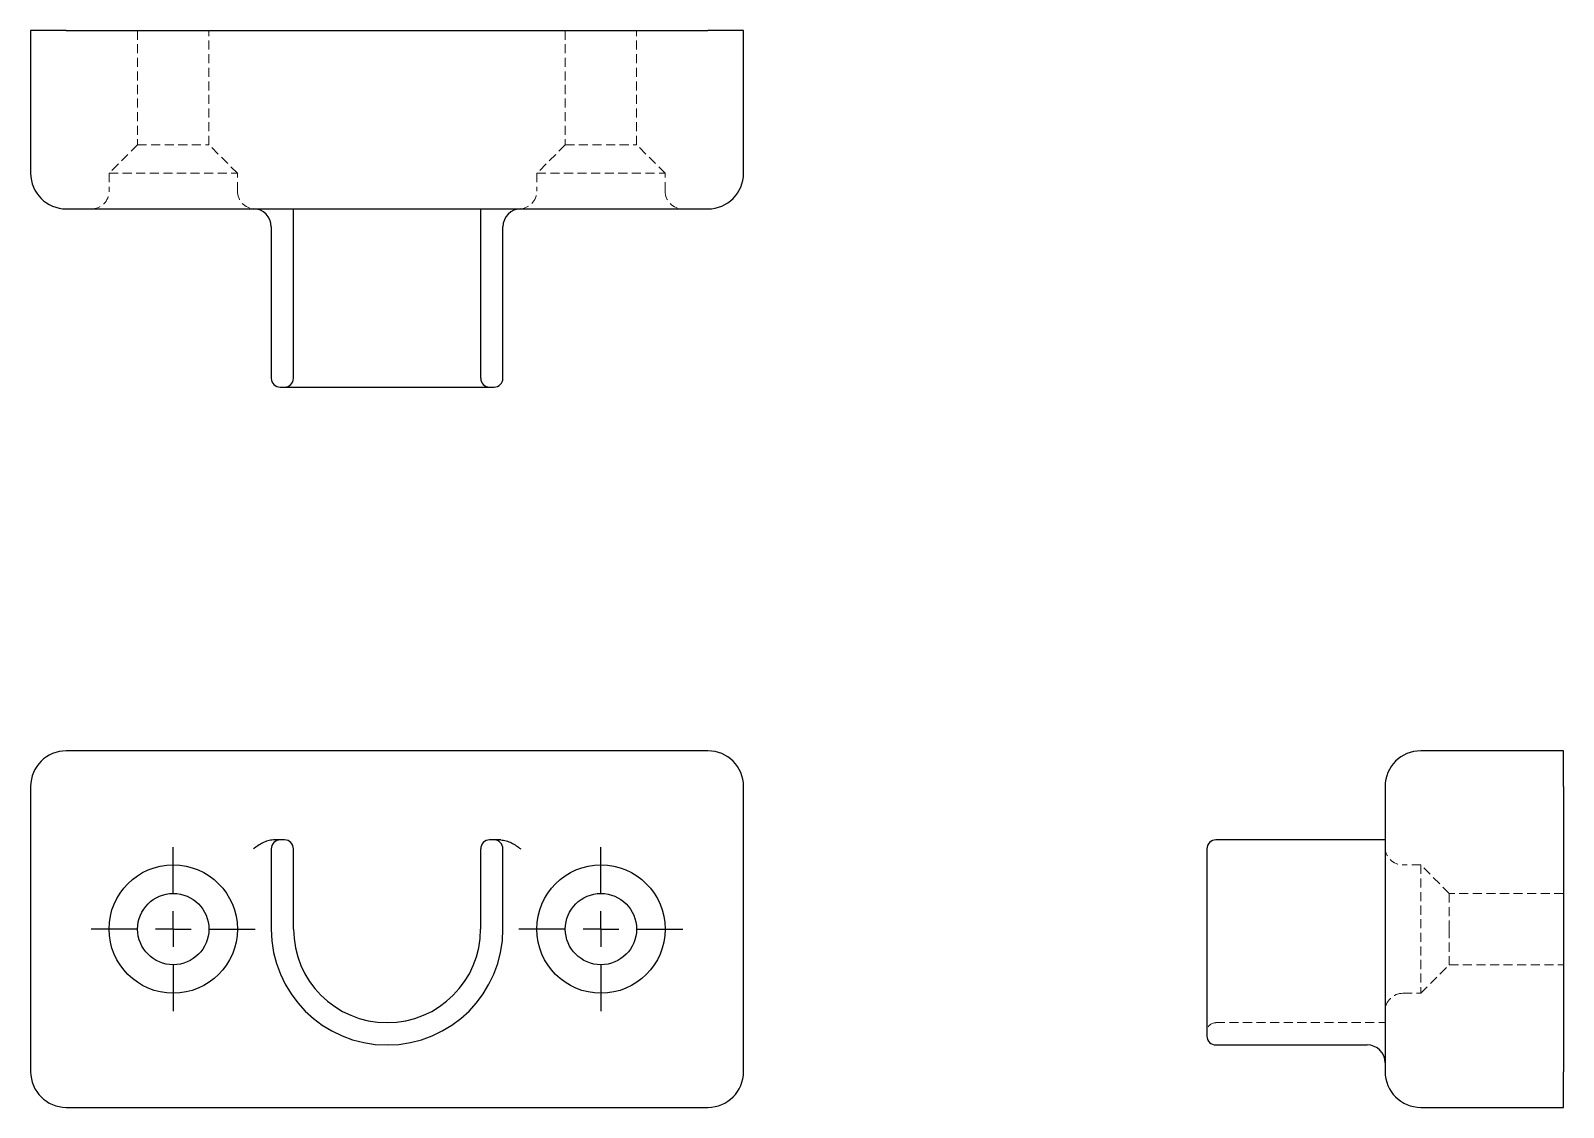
# Model space of a CAD drawing. Header units: millimetres. Extents: x 33 to 248, y 32 to 183.
import ezdxf

# ---------------------------------------------------------------- set-up
doc = ezdxf.new("R2010")
doc.units = ezdxf.units.MM
doc.linetypes.add('HIDDEN', pattern=[1.905, 1.27, -0.635])
doc.layers.add('10', color=7, linetype='Continuous')

# ---------------------------------------------------------------- blocks, each defined once
blk = doc.blocks.new('SW_CENTERMARKSYMBOL_0')
at = {"layer": '10', "color": 0}
for p, q in [((0, 5), (0, 11.5)), ((0, 0), (0, 2.5)), ((-5, 0), (-11.5, 0)), ((0, 0), (-2.5, 0)), ((0, 0), (0, -2.5)), ((0, 0), (2.5, 0)), ((5, 0), (11.5, 0)), ((0, -5), (0, -11.5))]:
    blk.add_line(p, q, dxfattribs=at)
blk = doc.blocks.new('SW_CENTERMARKSYMBOL_1')
at = {"layer": '10', "color": 0}
for p, q in [((0, 5), (0, 11.5)), ((0, 0), (0, 2.5)), ((-5, 0), (-11.5, 0)), ((0, 0), (-2.5, 0)), ((0, 0), (0, -2.5)), ((0, 0), (2.5, 0)), ((5, 0), (11.5, 0)), ((0, -5), (0, -11.5))]:
    blk.add_line(p, q, dxfattribs=at)

msp = doc.modelspace()

# ---------------------------------------------------------------- linework, layer by layer
at = {"color": 7, "linetype": 'Continuous', "lineweight": 25}
for p, q in [((33, 183), (33, 163)), ((38, 183), (33, 183)), ((38, 183), (128, 183)), ((133, 183), (128, 183)), ((133, 163), (133, 183)), ((38, 158), (128, 158)), ((69.88, 134.25), (69.88, 158)), ((96.12, 158), (96.12, 134.25)), ((66.75, 155.5), (66.75, 134.25)), ((99.25, 134.25), (99.25, 155.5)), ((68, 133), (68.62, 133)), ((68.62, 133), (97.38, 133)), ((97.38, 133), (98, 133)), ((128, 82), (38, 82)), ((248, 82), (228, 82)), ((248, 77), (248, 82)), ((33, 77), (33, 37)), ((133, 37), (133, 77)), ((223, 77), (223, 37)), ((248, 77), (248, 37)), ((68, 69.5), (67.05, 69.5)), ((68.62, 69.5), (68, 69.5)), ((98, 69.5), (97.38, 69.5)), ((98.95, 69.5), (98, 69.5)), ((220.5, 69.5), (199.25, 69.5)), ((223, 69.5), (220.5, 69.5)), ((66.75, 68.25), (66.75, 57)), ((69.88, 57), (69.88, 68.25)), ((96.12, 68.25), (96.12, 57)), ((99.25, 57), (99.25, 68.25)), ((198, 68.25), (198, 57)), ((198, 57), (198, 42)), ((199.25, 40.75), (220.5, 40.75)), ((248, 32), (248, 37)), ((38, 32), (128, 32)), ((228, 32), (248, 32))]:
    msp.add_line(p, q, dxfattribs=at)
at = {"color": 7, "linetype": 'HIDDEN', "lineweight": 18}
for p, q in [((48, 183), (48, 167)), ((58, 167), (58, 183)), ((108, 183), (108, 167)), ((118, 167), (118, 183)), ((48, 167), (44, 163)), ((48, 167), (58, 167)), ((62, 163), (58, 167)), ((108, 167), (104, 163)), ((108, 167), (118, 167)), ((122, 163), (118, 167)), ((44, 163), (62, 163)), ((44, 163), (44, 160.5)), ((62, 160.5), (62, 163)), ((104, 163), (122, 163)), ((104, 163), (104, 160.5)), ((122, 160.5), (122, 163)), ((64.38, 158), (64.37, 158)), ((101.63, 158), (101.62, 158)), ((228, 66), (225.5, 66)), ((228, 66), (228, 48)), ((232, 62), (228, 66)), ((232, 62), (232, 57)), ((248, 62), (232, 62)), ((232, 57), (232, 52)), ((228, 48), (232, 52)), ((232, 52), (248, 52)), ((225.5, 48), (228, 48)), ((199.25, 43.88), (223, 43.88))]:
    msp.add_line(p, q, dxfattribs=at)
at = {"color": 7, "linetype": 'Continuous', "lineweight": 25}
for centre, radius in [((53, 57), 9), ((113, 57), 9), ((53, 57), 5), ((113, 57), 5)]:
    msp.add_circle(centre, radius, dxfattribs=at)
for centre, radius, start, end in [((38, 163), 5, 180, 270), ((128, 163), 5, 270, 0), ((64.25, 155.5), 2.5, 0, 90), ((101.75, 155.5), 2.5, 90, 180), ((68, 134.25), 1.25, 180, 270), ((68.62, 134.25), 1.25, 270, 0), ((97.38, 134.25), 1.25, 180, 270), ((98, 134.25), 1.25, 270, 0), ((38, 77), 5, 90, 180), ((128, 77), 5, 0, 90), ((228, 77), 5, 90, 180), ((68, 68.25), 1.25, 90, 180), ((68.62, 68.25), 1.25, 0, 90), ((97.38, 68.25), 1.25, 90, 180), ((98, 68.25), 1.25, 0, 90), ((199.25, 68.25), 1.25, 90, 180), ((83, 57), 16.25, 180, 0), ((83, 57), 13.12, 180, 0), ((199.25, 42), 1.25, 180, 270), ((220.5, 38.25), 2.5, 0, 90), ((38, 37), 5, 180, 270), ((128, 37), 5, 270, 0), ((228, 37), 5, 180, 270)]:
    msp.add_arc(centre, radius, start, end, dxfattribs=at)
at = {"color": 7, "linetype": 'HIDDEN', "lineweight": 18}
for centre, radius, start, end in [((41.5, 160.5), 2.5, 270, 0), ((64.5, 160.5), 2.5, 180, 267.159), ((101.5, 160.5), 2.5, 272.8479, 0), ((124.5, 160.5), 2.5, 180, 270), ((225.5, 68.5), 2.5, 180, 270), ((225.5, 45.5), 2.5, 90, 180), ((199.25, 42.62), 1.25, 90, 180)]:
    msp.add_arc(centre, radius, start, end, dxfattribs=at)
at = {"color": 7, "linetype": 'Continuous', "lineweight": 25}
for points in [[(67.05, 69.5), (66.78, 69.5), (66.53, 69.46), (66.02, 69.31), (65.79, 69.2), (65.1, 68.85), (64.67, 68.55), (64.25, 68.25)], [(98.95, 69.5), (99.22, 69.5), (99.47, 69.46), (99.98, 69.31), (100.21, 69.2), (100.9, 68.85), (101.33, 68.55), (101.75, 68.25)]]:
    msp.add_open_spline(points, degree=3, knots=[0, 0, 0, 0, 0.25, 0.25, 0.5, 0.5, 1, 1, 1, 1], dxfattribs=at)

# ---------------------------------------------------------------- block references
at = {"layer": '10'}
for name, p in [('SW_CENTERMARKSYMBOL_1', (53, 57)), ('SW_CENTERMARKSYMBOL_0', (113, 57))]:
    msp.add_blockref(name, p, dxfattribs=at)

doc.saveas('drawing.dxf')
